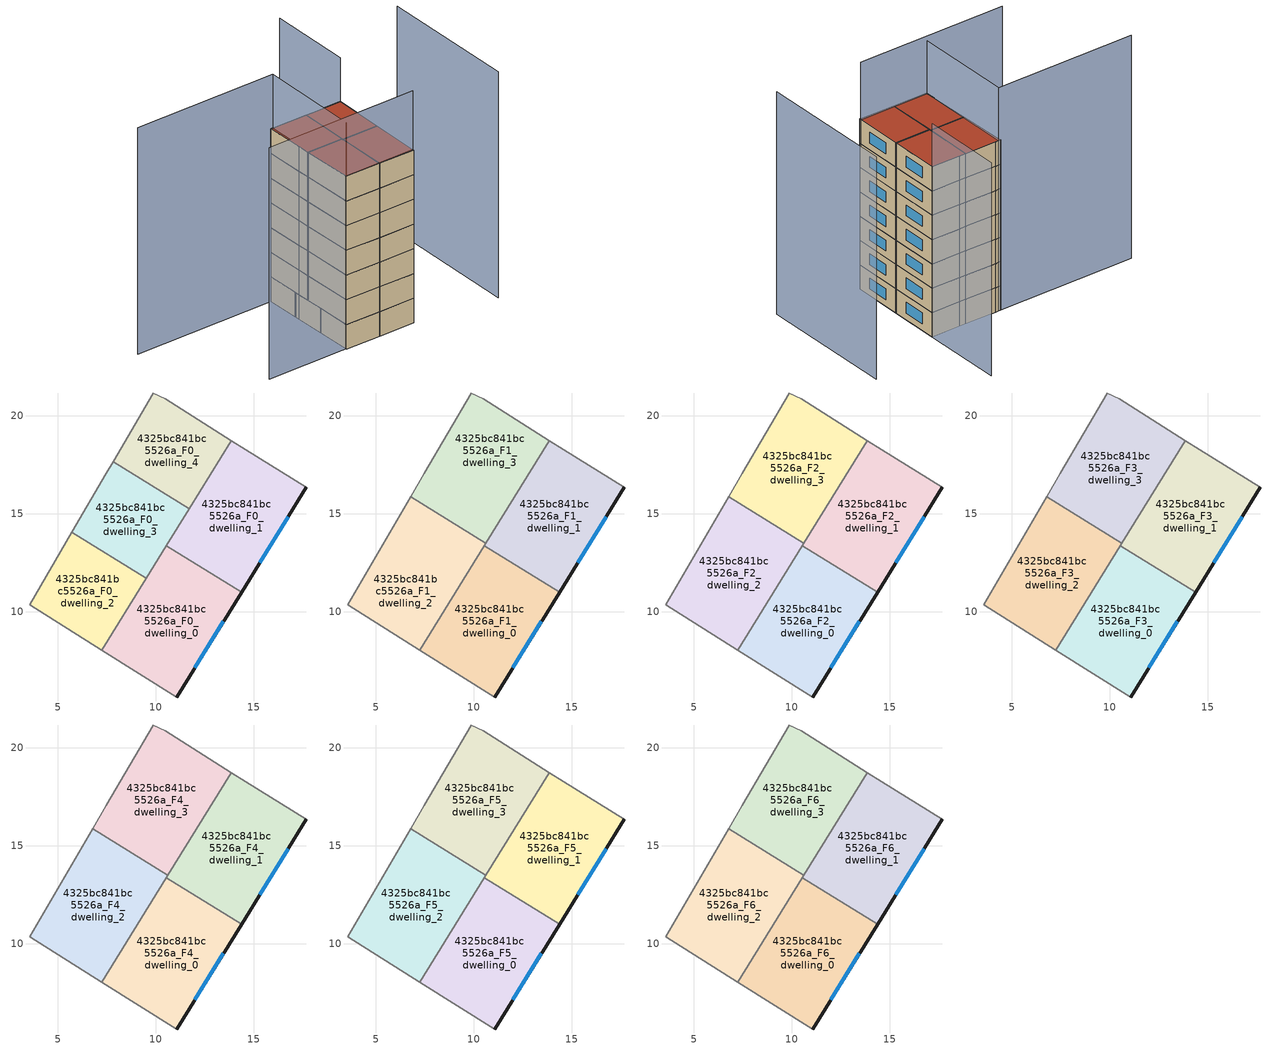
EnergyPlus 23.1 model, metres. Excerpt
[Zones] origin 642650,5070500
4325bc841bc5526a_F0_dwelling_0
 floor ground (EU_floor_Construction): 11.06,5.66 14.37,11.01 10.54,13.38 7.24,8.05 z0
 wall outside (EU_wall_Construction): 14.37,11.01 11.06,5.66 z0:3
 wall adiabatic (EU_wall_Construction): 11.06,5.66 7.24,8.05 z0:3
 wall to 4325bc841bc5526a_F0_dwelling_1 (EU_wall_Construction): 10.54,13.38 14.37,11.01 z0:3
 wall to 4325bc841bc5526a_F0_dwelling_2 (EU_wall_Construction): 7.24,8.05 9.5,11.71 z0:3
 wall to 4325bc841bc5526a_F0_dwelling_3 (EU_wall_Construction): 9.5,11.71 10.54,13.38 z0:3
 window (EU_Window_Construction): 13.44,9.51 11.99,7.16 z0.84:2.16
4325bc841bc5526a_F0_dwelling_1
 floor ground (EU_floor_Construction): 14.37,11.01 17.67,16.36 14.57,18.26 13.84,18.73 10.54,13.38 z0
 wall outside (EU_wall_Construction): 17.67,16.36 14.37,11.01 z0:3
 wall adiabatic (EU_wall_Construction): 13.84,18.73 14.57,18.26 17.67,16.36 z0:3
 wall to 4325bc841bc5526a_F0_dwelling_4 (EU_wall_Construction): 11.7,15.27 13.84,18.73 z0:3
 wall to 4325bc841bc5526a_F0_dwelling_3 (EU_wall_Construction): 10.54,13.38 11.7,15.27 z0:3
 window (EU_Window_Construction): 16.75,14.86 15.29,12.51 z0.84:2.16
4325bc841bc5526a_F0_dwelling_2
 floor ground (EU_floor_Construction): 7.24,8.05 9.5,11.71 5.71,14.05 3.56,10.36 z0
 wall adiabatic (EU_wall_Construction): 7.24,8.05 3.56,10.36 5.71,14.05 z0:3
 wall to 4325bc841bc5526a_F0_dwelling_3 (EU_wall_Construction): 5.71,14.05 9.5,11.71 z0:3
4325bc841bc5526a_F0_dwelling_3
 floor ground (EU_floor_Construction): 9.5,11.71 11.7,15.27 7.81,17.67 7.46,17.07 5.71,14.05 z0
 wall adiabatic (EU_wall_Construction): 5.71,14.05 7.46,17.07 7.81,17.67 z0:3
 wall to 4325bc841bc5526a_F0_dwelling_4 (EU_wall_Construction): 7.81,17.67 11.7,15.27 z0:3
4325bc841bc5526a_F0_dwelling_4
 floor ground (EU_floor_Construction): 11.7,15.27 13.84,18.73 10.47,20.87 9.87,21.17 7.81,17.67 z0
 wall adiabatic (EU_wall_Construction): 7.81,17.67 9.87,21.17 10.47,20.87 13.84,18.73 z0:3
4325bc841bc5526a_F1_dwelling_0
 floor to 4325bc841bc5526a_F0_dwelling_0 (EU_floor_Construction): 11.06,5.66 14.37,11.01 10.54,13.38 7.24,8.05 z3
 wall outside (EU_wall_Construction): 14.37,11.01 11.06,5.66 z3:6
 wall adiabatic (EU_wall_Construction): 11.06,5.66 7.24,8.05 z3:6
 wall to 4325bc841bc5526a_F1_dwelling_1 (EU_wall_Construction): 10.54,13.38 14.37,11.01 z3:6
 wall to 4325bc841bc5526a_F1_dwelling_2 (EU_wall_Construction): 7.24,8.05 10.54,13.38 z3:6
 window (EU_Window_Construction): 13.44,9.51 11.99,7.16 z3.84:5.16
4325bc841bc5526a_F1_dwelling_1
 floor to 4325bc841bc5526a_F0_dwelling_1 (EU_floor_Construction): 14.37,11.01 17.67,16.36 14.57,18.26 13.84,18.73 10.54,13.38 z3
 wall outside (EU_wall_Construction): 17.67,16.36 14.37,11.01 z3:6
 wall adiabatic (EU_wall_Construction): 13.84,18.73 14.57,18.26 17.67,16.36 z3:6
 wall to 4325bc841bc5526a_F1_dwelling_3 (EU_wall_Construction): 10.61,13.5 13.84,18.73 z3:6
 wall to 4325bc841bc5526a_F1_dwelling_2 (EU_wall_Construction): 10.53,13.38 10.61,13.5 z3:6
 window (EU_Window_Construction): 16.75,14.86 15.29,12.51 z3.84:5.16
4325bc841bc5526a_F1_dwelling_2
 floor to 4325bc841bc5526a_F0_dwelling_2 (EU_floor_Construction): 7.24,8.05 9.5,11.71 5.71,14.05 3.56,10.36 z3
 floor to 4325bc841bc5526a_F0_dwelling_3 (EU_floor_Construction): 9.5,11.71 10.61,13.5 6.77,15.87 5.71,14.05 z3
 wall adiabatic (EU_wall_Construction): 7.24,8.05 3.56,10.36 6.77,15.87 z3:6
 wall to 4325bc841bc5526a_F1_dwelling_3 (EU_wall_Construction): 6.77,15.87 10.61,13.5 z3:6
4325bc841bc5526a_F1_dwelling_3
 floor to 4325bc841bc5526a_F0_dwelling_3 (EU_floor_Construction): 10.61,13.5 11.7,15.27 7.82,17.67 7.46,17.07 6.77,15.87 z3
 floor to 4325bc841bc5526a_F0_dwelling_4 (EU_floor_Construction): 11.7,15.27 13.84,18.73 10.47,20.87 9.87,21.17 7.82,17.67 z3
 wall adiabatic (EU_wall_Construction): 6.77,15.87 7.46,17.07 9.87,21.17 10.47,20.87 13.84,18.73 z3:6
4325bc841bc5526a_F2_dwelling_0
 floor to 4325bc841bc5526a_F1_dwelling_0 (EU_floor_Construction): 11.06,5.66 14.37,11.01 10.54,13.38 7.24,8.05 z6
 wall outside (EU_wall_Construction): 14.37,11.01 11.06,5.66 z6:9
 wall adiabatic (EU_wall_Construction): 11.06,5.66 7.24,8.05 z6:9
 wall to 4325bc841bc5526a_F2_dwelling_1 (EU_wall_Construction): 10.54,13.38 14.37,11.01 z6:9
 wall to 4325bc841bc5526a_F2_dwelling_2 (EU_wall_Construction): 7.24,8.05 10.54,13.38 z6:9
 window (EU_Window_Construction): 13.44,9.51 11.99,7.16 z6.84:8.16
4325bc841bc5526a_F2_dwelling_1
 floor to 4325bc841bc5526a_F1_dwelling_1 (EU_floor_Construction): 14.37,11.01 17.67,16.36 14.57,18.26 13.84,18.73 10.54,13.38 z6
 wall outside (EU_wall_Construction): 17.67,16.36 14.37,11.01 z6:9
 wall adiabatic (EU_wall_Construction): 13.84,18.73 14.57,18.26 17.67,16.36 z6:9
 wall to 4325bc841bc5526a_F2_dwelling_3 (EU_wall_Construction): 10.61,13.5 13.84,18.73 z6:9
 wall to 4325bc841bc5526a_F2_dwelling_2 (EU_wall_Construction): 10.53,13.38 10.61,13.5 z6:9
 window (EU_Window_Construction): 16.75,14.86 15.29,12.51 z6.84:8.16
4325bc841bc5526a_F2_dwelling_2
 floor to 4325bc841bc5526a_F1_dwelling_2 (EU_floor_Construction): 7.24,8.05 10.61,13.5 6.77,15.87 3.56,10.36 z6
 wall adiabatic (EU_wall_Construction): 7.24,8.05 3.56,10.36 6.77,15.87 z6:9
 wall to 4325bc841bc5526a_F2_dwelling_3 (EU_wall_Construction): 6.77,15.87 10.61,13.5 z6:9
4325bc841bc5526a_F2_dwelling_3
 floor to 4325bc841bc5526a_F1_dwelling_3 (EU_floor_Construction): 10.61,13.5 13.84,18.73 10.47,20.87 9.87,21.17 7.46,17.07 6.77,15.87 z6
 wall adiabatic (EU_wall_Construction): 6.77,15.87 7.46,17.07 9.87,21.17 10.47,20.87 13.84,18.73 z6:9
4325bc841bc5526a_F3_dwelling_0
 floor to 4325bc841bc5526a_F2_dwelling_0 (EU_floor_Construction): 11.06,5.66 14.37,11.01 10.54,13.38 7.24,8.05 z9
 wall outside (EU_wall_Construction): 14.37,11.01 11.06,5.66 z9:12
 wall adiabatic (EU_wall_Construction): 11.06,5.66 7.24,8.05 z9:12
 wall to 4325bc841bc5526a_F3_dwelling_1 (EU_wall_Construction): 10.54,13.38 14.37,11.01 z9:12
 wall to 4325bc841bc5526a_F3_dwelling_2 (EU_wall_Construction): 7.24,8.05 10.54,13.38 z9:12
 window (EU_Window_Construction): 13.44,9.51 11.99,7.16 z9.84:11.16
4325bc841bc5526a_F3_dwelling_1
 floor to 4325bc841bc5526a_F2_dwelling_1 (EU_floor_Construction): 14.37,11.01 17.67,16.36 14.57,18.26 13.84,18.73 10.54,13.38 z9
 wall outside (EU_wall_Construction): 17.67,16.36 14.37,11.01 z9:12
 wall adiabatic (EU_wall_Construction): 13.84,18.73 14.57,18.26 17.67,16.36 z9:12
 wall to 4325bc841bc5526a_F3_dwelling_3 (EU_wall_Construction): 10.61,13.5 13.84,18.73 z9:12
 wall to 4325bc841bc5526a_F3_dwelling_2 (EU_wall_Construction): 10.53,13.38 10.61,13.5 z9:12
 window (EU_Window_Construction): 16.75,14.86 15.29,12.51 z9.84:11.16
4325bc841bc5526a_F3_dwelling_2
 floor to 4325bc841bc5526a_F2_dwelling_2 (EU_floor_Construction): 7.24,8.05 10.61,13.5 6.77,15.87 3.56,10.36 z9
 wall adiabatic (EU_wall_Construction): 7.24,8.05 3.56,10.36 6.77,15.87 z9:12
 wall to 4325bc841bc5526a_F3_dwelling_3 (EU_wall_Construction): 6.77,15.87 10.61,13.5 z9:12
4325bc841bc5526a_F3_dwelling_3
 floor to 4325bc841bc5526a_F2_dwelling_3 (EU_floor_Construction): 10.61,13.5 13.84,18.73 10.47,20.87 9.87,21.17 7.46,17.07 6.77,15.87 z9
 wall adiabatic (EU_wall_Construction): 6.77,15.87 7.46,17.07 9.87,21.17 10.47,20.87 13.84,18.73 z9:12
4325bc841bc5526a_F4_dwelling_0
 floor to 4325bc841bc5526a_F3_dwelling_0 (EU_floor_Construction): 11.06,5.66 14.37,11.01 10.54,13.38 7.24,8.05 z12
 wall outside (EU_wall_Construction): 14.37,11.01 11.06,5.66 z12:15
 wall adiabatic (EU_wall_Construction): 11.06,5.66 7.24,8.05 z12:15
 wall to 4325bc841bc5526a_F4_dwelling_1 (EU_wall_Construction): 10.54,13.38 14.37,11.01 z12:15
 wall to 4325bc841bc5526a_F4_dwelling_2 (EU_wall_Construction): 7.24,8.05 10.54,13.38 z12:15
 window (EU_Window_Construction): 13.44,9.51 11.99,7.16 z12.84:14.16
4325bc841bc5526a_F4_dwelling_1
 floor to 4325bc841bc5526a_F3_dwelling_1 (EU_floor_Construction): 14.37,11.01 17.67,16.36 14.57,18.26 13.84,18.73 10.54,13.38 z12
 wall outside (EU_wall_Construction): 17.67,16.36 14.37,11.01 z12:15
 wall adiabatic (EU_wall_Construction): 13.84,18.73 14.57,18.26 17.67,16.36 z12:15
 wall to 4325bc841bc5526a_F4_dwelling_3 (EU_wall_Construction): 10.61,13.5 13.84,18.73 z12:15
 wall to 4325bc841bc5526a_F4_dwelling_2 (EU_wall_Construction): 10.53,13.38 10.61,13.5 z12:15
 window (EU_Window_Construction): 16.75,14.86 15.29,12.51 z12.84:14.16
4325bc841bc5526a_F4_dwelling_2
 floor to 4325bc841bc5526a_F3_dwelling_2 (EU_floor_Construction): 7.24,8.05 10.61,13.5 6.77,15.87 3.56,10.36 z12
 wall adiabatic (EU_wall_Construction): 7.24,8.05 3.56,10.36 6.77,15.87 z12:15
 wall to 4325bc841bc5526a_F4_dwelling_3 (EU_wall_Construction): 6.77,15.87 10.61,13.5 z12:15
4325bc841bc5526a_F4_dwelling_3
 floor to 4325bc841bc5526a_F3_dwelling_3 (EU_floor_Construction): 10.61,13.5 13.84,18.73 10.47,20.87 9.87,21.17 7.46,17.07 6.77,15.87 z12
 wall adiabatic (EU_wall_Construction): 6.77,15.87 7.46,17.07 9.87,21.17 10.47,20.87 13.84,18.73 z12:15
4325bc841bc5526a_F5_dwelling_0
 floor to 4325bc841bc5526a_F4_dwelling_0 (EU_floor_Construction): 11.06,5.66 14.37,11.01 10.54,13.38 7.24,8.05 z15
 wall outside (EU_wall_Construction): 14.37,11.01 11.06,5.66 z15:18
 wall adiabatic (EU_wall_Construction): 11.06,5.66 7.24,8.05 z15:18
 wall to 4325bc841bc5526a_F5_dwelling_1 (EU_wall_Construction): 10.54,13.38 14.37,11.01 z15:18
 wall to 4325bc841bc5526a_F5_dwelling_2 (EU_wall_Construction): 7.24,8.05 10.54,13.38 z15:18
 window (EU_Window_Construction): 13.44,9.51 11.99,7.16 z15.84:17.16
4325bc841bc5526a_F5_dwelling_1
 floor to 4325bc841bc5526a_F4_dwelling_1 (EU_floor_Construction): 14.37,11.01 17.67,16.36 14.57,18.26 13.84,18.73 10.54,13.38 z15
 wall outside (EU_wall_Construction): 17.67,16.36 14.37,11.01 z15:18
 wall adiabatic (EU_wall_Construction): 13.84,18.73 14.57,18.26 17.67,16.36 z15:18
 wall to 4325bc841bc5526a_F5_dwelling_3 (EU_wall_Construction): 10.61,13.5 13.84,18.73 z15:18
 wall to 4325bc841bc5526a_F5_dwelling_2 (EU_wall_Construction): 10.53,13.38 10.61,13.5 z15:18
 window (EU_Window_Construction): 16.75,14.86 15.29,12.51 z15.84:17.16
4325bc841bc5526a_F5_dwelling_2
 floor to 4325bc841bc5526a_F4_dwelling_2 (EU_floor_Construction): 7.24,8.05 10.61,13.5 6.77,15.87 3.56,10.36 z15
 wall adiabatic (EU_wall_Construction): 7.24,8.05 3.56,10.36 6.77,15.87 z15:18
 wall to 4325bc841bc5526a_F5_dwelling_3 (EU_wall_Construction): 6.77,15.87 10.61,13.5 z15:18
4325bc841bc5526a_F5_dwelling_3
 floor to 4325bc841bc5526a_F4_dwelling_3 (EU_floor_Construction): 10.61,13.5 13.84,18.73 10.47,20.87 9.87,21.17 7.46,17.07 6.77,15.87 z15
 wall adiabatic (EU_wall_Construction): 6.77,15.87 7.46,17.07 9.87,21.17 10.47,20.87 13.84,18.73 z15:18
4325bc841bc5526a_F6_dwelling_0
 floor to 4325bc841bc5526a_F5_dwelling_0 (EU_floor_Construction): 11.06,5.66 14.37,11.01 10.54,13.38 7.24,8.05 z18
 wall outside (EU_wall_Construction): 14.37,11.01 11.06,5.66 z18:21
 wall adiabatic (EU_wall_Construction): 11.06,5.66 7.24,8.05 z18:21
 wall to 4325bc841bc5526a_F6_dwelling_1 (EU_wall_Construction): 10.54,13.38 14.37,11.01 z18:21
 wall to 4325bc841bc5526a_F6_dwelling_2 (EU_wall_Construction): 7.24,8.05 10.54,13.38 z18:21
 window (EU_Window_Construction): 13.44,9.51 11.99,7.16 z18.84:20.16
 roof outside (EU_roof_Construction): 14.37,11.01 11.06,5.66 7.24,8.05 10.54,13.38 z21
4325bc841bc5526a_F6_dwelling_1
 floor to 4325bc841bc5526a_F5_dwelling_1 (EU_floor_Construction): 14.37,11.01 17.67,16.36 14.57,18.26 13.84,18.73 10.54,13.38 z18
 wall outside (EU_wall_Construction): 17.67,16.36 14.37,11.01 z18:21
 wall adiabatic (EU_wall_Construction): 13.84,18.73 14.57,18.26 17.67,16.36 z18:21
 wall to 4325bc841bc5526a_F6_dwelling_3 (EU_wall_Construction): 10.61,13.5 13.84,18.73 z18:21
 wall to 4325bc841bc5526a_F6_dwelling_2 (EU_wall_Construction): 10.53,13.38 10.61,13.5 z18:21
 window (EU_Window_Construction): 16.75,14.86 15.29,12.51 z18.84:20.16
 roof outside (EU_roof_Construction): 17.67,16.36 14.37,11.01 10.54,13.38 13.84,18.73 14.57,18.26 z21
4325bc841bc5526a_F6_dwelling_2
 floor to 4325bc841bc5526a_F5_dwelling_2 (EU_floor_Construction): 7.24,8.05 10.61,13.5 6.77,15.87 3.56,10.36 z18
 wall adiabatic (EU_wall_Construction): 7.24,8.05 3.56,10.36 6.77,15.87 z18:21
 wall to 4325bc841bc5526a_F6_dwelling_3 (EU_wall_Construction): 6.77,15.87 10.61,13.5 z18:21
 roof outside (EU_roof_Construction): 10.61,13.5 7.24,8.05 3.56,10.36 6.77,15.87 z21
4325bc841bc5526a_F6_dwelling_3
 floor to 4325bc841bc5526a_F5_dwelling_3 (EU_floor_Construction): 10.61,13.5 13.84,18.73 10.47,20.87 9.87,21.17 7.46,17.07 6.77,15.87 z18
 wall adiabatic (EU_wall_Construction): 6.77,15.87 7.46,17.07 9.87,21.17 10.47,20.87 13.84,18.73 z18:21
 roof outside (EU_roof_Construction): 13.84,18.73 10.61,13.5 6.77,15.87 7.46,17.07 9.87,21.17 10.47,20.87 z21
shading: -4.94,15.77 11.19,5.85 z0:28.1; 19.01,-0.74 27.88,13.86 z0:27.4; -5.04,30.38 10.13,21.04 / 10.13,21.04 3.56,10.36 z0:27.5; 23,25.07 17.67,16.36 z0:26.3
[Building]
EU S2 Campaign: North Axis=0; Terrain=City; Solar Distribution=FullExterior
[Site:Location]
Lyon-Bron: Latitude=45.75; Longitude=5; Time Zone=1; Elevation=198
[SizingPeriod:WeatherFileDays]
AnnualSizingPeriod: Begin Month=1; Begin Day of Month=1; End Month=12; End Day of Month=31; Day of Week for Start Day=Monday; Use Weather File Daylight Saving Period=No; Use Weather File Rain and Snow Indicators=No
[MATERIAL]
EU_InternalMass_Material: Roughness=MediumRough; Thickness=0.1; Conductivity=1; Density=1800; Specific Heat=900; Thermal Absorptance=0.9; Solar Absorptance=0.7; Visible Absorptance=0.7
[MATERIAL:NOMASS] Roughness=MediumRough; Thermal Absorptance=0.9; Solar Absorptance=0.7; Visible Absorptance=0.7
Name | Thermal Resistance
EU_wall_NoMass | 0.776494
EU_roof_NoMass | 0.486893
EU_floor_NoMass | 0.421597
[WINDOWMATERIAL:SIMPLEGLAZINGSYSTEM]
EU_Window_SimpleGlazing: UFactor=4.24961; Solar Heat Gain Coefficient=0.83; Visible Transmittance=0.83
[CONSTRUCTION]
EU_wall_Construction: EU_wall_NoMass
EU_roof_Construction: EU_roof_NoMass
EU_floor_Construction: EU_floor_NoMass
EU_InternalMass_Construction: EU_InternalMass_Material
EU_Window_Construction: EU_Window_SimpleGlazing
[ZONE] Type=1; Multiplier=1; Ceiling Height=autocalculate; Floor Area=autocalculate; Part of Total Floor Area=Yes
Name | Volume
4325bc841bc5526a_F0_dwelling_0; 4325bc841bc5526a_F1_dwelling_0; 4325bc841bc5526a_F2_dwelling_0; 4325bc841bc5526a_F3_dwelling_0; 4325bc841bc5526a_F4_dwelling_0; 4325bc841bc5526a_F5_dwelling_0; 4325bc841bc5526a_F6_dwelling_0 | 84.9023
4325bc841bc5526a_F0_dwelling_1; 4325bc841bc5526a_F1_dwelling_1; 4325bc841bc5526a_F2_dwelling_1; 4325bc841bc5526a_F3_dwelling_1; 4325bc841bc5526a_F4_dwelling_1; 4325bc841bc5526a_F5_dwelling_1; 4325bc841bc5526a_F6_dwelling_1 | 84.906
4325bc841bc5526a_F0_dwelling_2 | 56.6104
4325bc841bc5526a_F1_dwelling_2; 4325bc841bc5526a_F2_dwelling_2; 4325bc841bc5526a_F3_dwelling_2; 4325bc841bc5526a_F4_dwelling_2; 4325bc841bc5526a_F5_dwelling_2; 4325bc841bc5526a_F6_dwelling_2 | 84.9082
4325bc841bc5526a_F0_dwelling_3 | 56.6133
4325bc841bc5526a_F1_dwelling_3; 4325bc841bc5526a_F2_dwelling_3; 4325bc841bc5526a_F3_dwelling_3; 4325bc841bc5526a_F4_dwelling_3; 4325bc841bc5526a_F5_dwelling_3; 4325bc841bc5526a_F6_dwelling_3 | 84.9045
4325bc841bc5526a_F0_dwelling_4 | 56.6125
[INTERNALMASS] Construction=EU_InternalMass_Construction
Name | Zone or ZoneList | Surface Area
4325bc841bc5526a_F0_dwelling_0_EU_InternalMass | 4325bc841bc5526a_F0_dwelling_0 | 28.3005
4325bc841bc5526a_F0_dwelling_1_EU_InternalMass | 4325bc841bc5526a_F0_dwelling_1 | 28.3021
4325bc841bc5526a_F0_dwelling_2_EU_InternalMass | 4325bc841bc5526a_F0_dwelling_2 | 18.8702
4325bc841bc5526a_F0_dwelling_3_EU_InternalMass | 4325bc841bc5526a_F0_dwelling_3 | 18.8706
4325bc841bc5526a_F0_dwelling_4_EU_InternalMass | 4325bc841bc5526a_F0_dwelling_4 | 18.8711
4325bc841bc5526a_F1_dwelling_0_EU_InternalMass | 4325bc841bc5526a_F1_dwelling_0 | 28.3006
4325bc841bc5526a_F1_dwelling_1_EU_InternalMass | 4325bc841bc5526a_F1_dwelling_1 | 28.3021
4325bc841bc5526a_F1_dwelling_2_EU_InternalMass | 4325bc841bc5526a_F1_dwelling_2 | 28.3023
4325bc841bc5526a_F1_dwelling_3_EU_InternalMass | 4325bc841bc5526a_F1_dwelling_3 | 28.3015
4325bc841bc5526a_F2_dwelling_0_EU_InternalMass | 4325bc841bc5526a_F2_dwelling_0 | 28.3006
4325bc841bc5526a_F2_dwelling_1_EU_InternalMass | 4325bc841bc5526a_F2_dwelling_1 | 28.3021
4325bc841bc5526a_F2_dwelling_2_EU_InternalMass | 4325bc841bc5526a_F2_dwelling_2 | 28.3023
4325bc841bc5526a_F2_dwelling_3_EU_InternalMass | 4325bc841bc5526a_F2_dwelling_3 | 28.3015
4325bc841bc5526a_F3_dwelling_0_EU_InternalMass | 4325bc841bc5526a_F3_dwelling_0 | 28.3006
4325bc841bc5526a_F3_dwelling_1_EU_InternalMass | 4325bc841bc5526a_F3_dwelling_1 | 28.3021
4325bc841bc5526a_F3_dwelling_2_EU_InternalMass | 4325bc841bc5526a_F3_dwelling_2 | 28.3023
4325bc841bc5526a_F3_dwelling_3_EU_InternalMass | 4325bc841bc5526a_F3_dwelling_3 | 28.3015
4325bc841bc5526a_F4_dwelling_0_EU_InternalMass | 4325bc841bc5526a_F4_dwelling_0 | 28.3006
4325bc841bc5526a_F4_dwelling_1_EU_InternalMass | 4325bc841bc5526a_F4_dwelling_1 | 28.3021
4325bc841bc5526a_F4_dwelling_2_EU_InternalMass | 4325bc841bc5526a_F4_dwelling_2 | 28.3023
4325bc841bc5526a_F4_dwelling_3_EU_InternalMass | 4325bc841bc5526a_F4_dwelling_3 | 28.3015
4325bc841bc5526a_F5_dwelling_0_EU_InternalMass | 4325bc841bc5526a_F5_dwelling_0 | 28.3006
4325bc841bc5526a_F5_dwelling_1_EU_InternalMass | 4325bc841bc5526a_F5_dwelling_1 | 28.3021
4325bc841bc5526a_F5_dwelling_2_EU_InternalMass | 4325bc841bc5526a_F5_dwelling_2 | 28.3023
4325bc841bc5526a_F5_dwelling_3_EU_InternalMass | 4325bc841bc5526a_F5_dwelling_3 | 28.3015
4325bc841bc5526a_F6_dwelling_0_EU_InternalMass | 4325bc841bc5526a_F6_dwelling_0 | 28.3006
4325bc841bc5526a_F6_dwelling_1_EU_InternalMass | 4325bc841bc5526a_F6_dwelling_1 | 28.3021
4325bc841bc5526a_F6_dwelling_2_EU_InternalMass | 4325bc841bc5526a_F6_dwelling_2 | 28.3023
4325bc841bc5526a_F6_dwelling_3_EU_InternalMass | 4325bc841bc5526a_F6_dwelling_3 | 28.3015
[OTHEREQUIPMENT] Fuel Type=Electricity; Design Level Calculation Method=Watts/Area; Power per Zone Floor Area=1; Fraction Latent=0; Fraction Radiant=0; Fraction Lost=0; Carbon Dioxide Generation Rate=0; EndUse Subcategory=EU_Step8_InternalGains
Name | Zone or ZoneList or Space or SpaceList | Schedule
EU_Step8_InternalGain_4325bc841bc5526a_F0_dwelling_0_f000 | 4325bc841bc5526a_F0_dwelling_0 | EU_Step8_GainSchedule_4325bc841bc5526a_F0_dwelling_0_f000
EU_Step8_InternalGain_4325bc841bc5526a_F0_dwelling_1_f000 | 4325bc841bc5526a_F0_dwelling_1 | EU_Step8_GainSchedule_4325bc841bc5526a_F0_dwelling_1_f000
EU_Step8_InternalGain_4325bc841bc5526a_F0_dwelling_2_f000 | 4325bc841bc5526a_F0_dwelling_2 | EU_Step8_GainSchedule_4325bc841bc5526a_F0_dwelling_2_f000
EU_Step8_InternalGain_4325bc841bc5526a_F0_dwelling_3_f000 | 4325bc841bc5526a_F0_dwelling_3 | EU_Step8_GainSchedule_4325bc841bc5526a_F0_dwelling_3_f000
EU_Step8_InternalGain_4325bc841bc5526a_F0_dwelling_4_f000 | 4325bc841bc5526a_F0_dwelling_4 | EU_Step8_GainSchedule_4325bc841bc5526a_F0_dwelling_4_f000
EU_Step8_InternalGain_4325bc841bc5526a_F1_dwelling_0_f000 | 4325bc841bc5526a_F1_dwelling_0 | EU_Step8_GainSchedule_4325bc841bc5526a_F1_dwelling_0_f000
EU_Step8_InternalGain_4325bc841bc5526a_F1_dwelling_1_f000 | 4325bc841bc5526a_F1_dwelling_1 | EU_Step8_GainSchedule_4325bc841bc5526a_F1_dwelling_1_f000
EU_Step8_InternalGain_4325bc841bc5526a_F1_dwelling_2_f000 | 4325bc841bc5526a_F1_dwelling_2 | EU_Step8_GainSchedule_4325bc841bc5526a_F1_dwelling_2_f000
EU_Step8_InternalGain_4325bc841bc5526a_F1_dwelling_3_f000 | 4325bc841bc5526a_F1_dwelling_3 | EU_Step8_GainSchedule_4325bc841bc5526a_F1_dwelling_3_f000
EU_Step8_InternalGain_4325bc841bc5526a_F2_dwelling_0_f000 | 4325bc841bc5526a_F2_dwelling_0 | EU_Step8_GainSchedule_4325bc841bc5526a_F2_dwelling_0_f000
EU_Step8_InternalGain_4325bc841bc5526a_F2_dwelling_1_f000 | 4325bc841bc5526a_F2_dwelling_1 | EU_Step8_GainSchedule_4325bc841bc5526a_F2_dwelling_1_f000
EU_Step8_InternalGain_4325bc841bc5526a_F2_dwelling_2_f000 | 4325bc841bc5526a_F2_dwelling_2 | EU_Step8_GainSchedule_4325bc841bc5526a_F2_dwelling_2_f000
EU_Step8_InternalGain_4325bc841bc5526a_F2_dwelling_3_f000 | 4325bc841bc5526a_F2_dwelling_3 | EU_Step8_GainSchedule_4325bc841bc5526a_F2_dwelling_3_f000
EU_Step8_InternalGain_4325bc841bc5526a_F3_dwelling_0_f000 | 4325bc841bc5526a_F3_dwelling_0 | EU_Step8_GainSchedule_4325bc841bc5526a_F3_dwelling_0_f000
EU_Step8_InternalGain_4325bc841bc5526a_F3_dwelling_1_f000 | 4325bc841bc5526a_F3_dwelling_1 | EU_Step8_GainSchedule_4325bc841bc5526a_F3_dwelling_1_f000
EU_Step8_InternalGain_4325bc841bc5526a_F3_dwelling_2_f000 | 4325bc841bc5526a_F3_dwelling_2 | EU_Step8_GainSchedule_4325bc841bc5526a_F3_dwelling_2_f000
EU_Step8_InternalGain_4325bc841bc5526a_F3_dwelling_3_f000 | 4325bc841bc5526a_F3_dwelling_3 | EU_Step8_GainSchedule_4325bc841bc5526a_F3_dwelling_3_f000
EU_Step8_InternalGain_4325bc841bc5526a_F4_dwelling_0_f000 | 4325bc841bc5526a_F4_dwelling_0 | EU_Step8_GainSchedule_4325bc841bc5526a_F4_dwelling_0_f000
EU_Step8_InternalGain_4325bc841bc5526a_F4_dwelling_1_f000 | 4325bc841bc5526a_F4_dwelling_1 | EU_Step8_GainSchedule_4325bc841bc5526a_F4_dwelling_1_f000
EU_Step8_InternalGain_4325bc841bc5526a_F4_dwelling_2_f000 | 4325bc841bc5526a_F4_dwelling_2 | EU_Step8_GainSchedule_4325bc841bc5526a_F4_dwelling_2_f000
EU_Step8_InternalGain_4325bc841bc5526a_F4_dwelling_3_f000 | 4325bc841bc5526a_F4_dwelling_3 | EU_Step8_GainSchedule_4325bc841bc5526a_F4_dwelling_3_f000
EU_Step8_InternalGain_4325bc841bc5526a_F5_dwelling_0_f000 | 4325bc841bc5526a_F5_dwelling_0 | EU_Step8_GainSchedule_4325bc841bc5526a_F5_dwelling_0_f000
EU_Step8_InternalGain_4325bc841bc5526a_F5_dwelling_1_f000 | 4325bc841bc5526a_F5_dwelling_1 | EU_Step8_GainSchedule_4325bc841bc5526a_F5_dwelling_1_f000
EU_Step8_InternalGain_4325bc841bc5526a_F5_dwelling_2_f000 | 4325bc841bc5526a_F5_dwelling_2 | EU_Step8_GainSchedule_4325bc841bc5526a_F5_dwelling_2_f000
EU_Step8_InternalGain_4325bc841bc5526a_F5_dwelling_3_f000 | 4325bc841bc5526a_F5_dwelling_3 | EU_Step8_GainSchedule_4325bc841bc5526a_F5_dwelling_3_f000
EU_Step8_InternalGain_4325bc841bc5526a_F6_dwelling_0_f000 | 4325bc841bc5526a_F6_dwelling_0 | EU_Step8_GainSchedule_4325bc841bc5526a_F6_dwelling_0_f000
EU_Step8_InternalGain_4325bc841bc5526a_F6_dwelling_1_f000 | 4325bc841bc5526a_F6_dwelling_1 | EU_Step8_GainSchedule_4325bc841bc5526a_F6_dwelling_1_f000
EU_Step8_InternalGain_4325bc841bc5526a_F6_dwelling_2_f000 | 4325bc841bc5526a_F6_dwelling_2 | EU_Step8_GainSchedule_4325bc841bc5526a_F6_dwelling_2_f000
EU_Step8_InternalGain_4325bc841bc5526a_F6_dwelling_3_f000 | 4325bc841bc5526a_F6_dwelling_3 | EU_Step8_GainSchedule_4325bc841bc5526a_F6_dwelling_3_f000
[ZONEVENTILATION:DESIGNFLOWRATE] Schedule=EU_AlwaysOn; Design Flow Rate Calculation Method=AirChanges/Hour; Air Changes per Hour=0.693814; Ventilation Type=Natural; Fan Pressure Rise=0; Fan Total Efficiency=1; Constant Term Coefficient=1; Temperature Term Coefficient=0; Velocity Term Coefficient=0; Velocity Squared Term Coefficient=0; Minimum Indoor Temperature=-100; Maximum Indoor Temperature=100; Delta Temperature=-100; Minimum Outdoor Temperature=-100; Maximum Outdoor Temperature=100; Maximum Wind Speed=40
Name | Zone or ZoneList or Space or SpaceList
EU_ConstantAir_4325bc841bc5526a_F0_dwelling_0 | 4325bc841bc5526a_F0_dwelling_0
EU_ConstantAir_4325bc841bc5526a_F0_dwelling_1 | 4325bc841bc5526a_F0_dwelling_1
EU_ConstantAir_4325bc841bc5526a_F0_dwelling_2 | 4325bc841bc5526a_F0_dwelling_2
EU_ConstantAir_4325bc841bc5526a_F0_dwelling_3 | 4325bc841bc5526a_F0_dwelling_3
EU_ConstantAir_4325bc841bc5526a_F0_dwelling_4 | 4325bc841bc5526a_F0_dwelling_4
EU_ConstantAir_4325bc841bc5526a_F1_dwelling_0 | 4325bc841bc5526a_F1_dwelling_0
EU_ConstantAir_4325bc841bc5526a_F1_dwelling_1 | 4325bc841bc5526a_F1_dwelling_1
EU_ConstantAir_4325bc841bc5526a_F1_dwelling_2 | 4325bc841bc5526a_F1_dwelling_2
EU_ConstantAir_4325bc841bc5526a_F1_dwelling_3 | 4325bc841bc5526a_F1_dwelling_3
EU_ConstantAir_4325bc841bc5526a_F2_dwelling_0 | 4325bc841bc5526a_F2_dwelling_0
EU_ConstantAir_4325bc841bc5526a_F2_dwelling_1 | 4325bc841bc5526a_F2_dwelling_1
EU_ConstantAir_4325bc841bc5526a_F2_dwelling_2 | 4325bc841bc5526a_F2_dwelling_2
EU_ConstantAir_4325bc841bc5526a_F2_dwelling_3 | 4325bc841bc5526a_F2_dwelling_3
EU_ConstantAir_4325bc841bc5526a_F3_dwelling_0 | 4325bc841bc5526a_F3_dwelling_0
EU_ConstantAir_4325bc841bc5526a_F3_dwelling_1 | 4325bc841bc5526a_F3_dwelling_1
EU_ConstantAir_4325bc841bc5526a_F3_dwelling_2 | 4325bc841bc5526a_F3_dwelling_2
EU_ConstantAir_4325bc841bc5526a_F3_dwelling_3 | 4325bc841bc5526a_F3_dwelling_3
EU_ConstantAir_4325bc841bc5526a_F4_dwelling_0 | 4325bc841bc5526a_F4_dwelling_0
EU_ConstantAir_4325bc841bc5526a_F4_dwelling_1 | 4325bc841bc5526a_F4_dwelling_1
EU_ConstantAir_4325bc841bc5526a_F4_dwelling_2 | 4325bc841bc5526a_F4_dwelling_2
EU_ConstantAir_4325bc841bc5526a_F4_dwelling_3 | 4325bc841bc5526a_F4_dwelling_3
EU_ConstantAir_4325bc841bc5526a_F5_dwelling_0 | 4325bc841bc5526a_F5_dwelling_0
EU_ConstantAir_4325bc841bc5526a_F5_dwelling_1 | 4325bc841bc5526a_F5_dwelling_1
EU_ConstantAir_4325bc841bc5526a_F5_dwelling_2 | 4325bc841bc5526a_F5_dwelling_2
EU_ConstantAir_4325bc841bc5526a_F5_dwelling_3 | 4325bc841bc5526a_F5_dwelling_3
EU_ConstantAir_4325bc841bc5526a_F6_dwelling_0 | 4325bc841bc5526a_F6_dwelling_0
EU_ConstantAir_4325bc841bc5526a_F6_dwelling_1 | 4325bc841bc5526a_F6_dwelling_1
EU_ConstantAir_4325bc841bc5526a_F6_dwelling_2 | 4325bc841bc5526a_F6_dwelling_2
EU_ConstantAir_4325bc841bc5526a_F6_dwelling_3 | 4325bc841bc5526a_F6_dwelling_3
[HVACTEMPLATE:THERMOSTAT] Constant Heating Setpoint=20; Constant Cooling Setpoint=50
EU_HeatOnly_4325bc841bc5526a_F0_dwelling_0; EU_HeatOnly_4325bc841bc5526a_F0_dwelling_1; EU_HeatOnly_4325bc841bc5526a_F0_dwelling_2; EU_HeatOnly_4325bc841bc5526a_F0_dwelling_3; EU_HeatOnly_4325bc841bc5526a_F0_dwelling_4; EU_HeatOnly_4325bc841bc5526a_F1_dwelling_0; EU_HeatOnly_4325bc841bc5526a_F1_dwelling_1; EU_HeatOnly_4325bc841bc5526a_F1_dwelling_2; EU_HeatOnly_4325bc841bc5526a_F1_dwelling_3; EU_HeatOnly_4325bc841bc5526a_F2_dwelling_0; EU_HeatOnly_4325bc841bc5526a_F2_dwelling_1; EU_HeatOnly_4325bc841bc5526a_F2_dwelling_2; EU_HeatOnly_4325bc841bc5526a_F2_dwelling_3; EU_HeatOnly_4325bc841bc5526a_F3_dwelling_0; EU_HeatOnly_4325bc841bc5526a_F3_dwelling_1; EU_HeatOnly_4325bc841bc5526a_F3_dwelling_2; EU_HeatOnly_4325bc841bc5526a_F3_dwelling_3; EU_HeatOnly_4325bc841bc5526a_F4_dwelling_0; EU_HeatOnly_4325bc841bc5526a_F4_dwelling_1; EU_HeatOnly_4325bc841bc5526a_F4_dwelling_2; EU_HeatOnly_4325bc841bc5526a_F4_dwelling_3; EU_HeatOnly_4325bc841bc5526a_F5_dwelling_0; EU_HeatOnly_4325bc841bc5526a_F5_dwelling_1; EU_HeatOnly_4325bc841bc5526a_F5_dwelling_2; EU_HeatOnly_4325bc841bc5526a_F5_dwelling_3; EU_HeatOnly_4325bc841bc5526a_F6_dwelling_0; EU_HeatOnly_4325bc841bc5526a_F6_dwelling_1; EU_HeatOnly_4325bc841bc5526a_F6_dwelling_2; EU_HeatOnly_4325bc841bc5526a_F6_dwelling_3
[HVACTEMPLATE:ZONE:IDEALLOADSAIRSYSTEM] System Availability Schedule=EU_AlwaysOn; Maximum Heating Supply Air Temperature=50; Minimum Cooling Supply Air Temperature=13; Maximum Heating Supply Air Humidity Ratio=0.0156; Minimum Cooling Supply Air Humidity Ratio=0.0077; Heating Limit=NoLimit; Cooling Limit=NoLimit; Heating Availability Schedule=EU_AlwaysOn; Cooling Availability Schedule=EU_CoolingOff; Dehumidification Control Type=ConstantSensibleHeatRatio; Cooling Sensible Heat Ratio=0.7; Dehumidification Setpoint=60; Humidification Control Type=None; Humidification Setpoint=30; Outdoor Air Method=None; Outdoor Air Flow Rate per Person=0.00944; Outdoor Air Flow Rate per Zone Floor Area=0; Outdoor Air Flow Rate per Zone=0; Demand Controlled Ventilation Type=None; Outdoor Air Economizer Type=NoEconomizer; Heat Recovery Type=None; Sensible Heat Recovery Effectiveness=0.7; Latent Heat Recovery Effectiveness=0.65
Name | Template Thermostat
4325bc841bc5526a_F0_dwelling_0 | EU_HeatOnly_4325bc841bc5526a_F0_dwelling_0
4325bc841bc5526a_F0_dwelling_1 | EU_HeatOnly_4325bc841bc5526a_F0_dwelling_1
4325bc841bc5526a_F0_dwelling_2 | EU_HeatOnly_4325bc841bc5526a_F0_dwelling_2
4325bc841bc5526a_F0_dwelling_3 | EU_HeatOnly_4325bc841bc5526a_F0_dwelling_3
4325bc841bc5526a_F0_dwelling_4 | EU_HeatOnly_4325bc841bc5526a_F0_dwelling_4
4325bc841bc5526a_F1_dwelling_0 | EU_HeatOnly_4325bc841bc5526a_F1_dwelling_0
4325bc841bc5526a_F1_dwelling_1 | EU_HeatOnly_4325bc841bc5526a_F1_dwelling_1
4325bc841bc5526a_F1_dwelling_2 | EU_HeatOnly_4325bc841bc5526a_F1_dwelling_2
4325bc841bc5526a_F1_dwelling_3 | EU_HeatOnly_4325bc841bc5526a_F1_dwelling_3
4325bc841bc5526a_F2_dwelling_0 | EU_HeatOnly_4325bc841bc5526a_F2_dwelling_0
4325bc841bc5526a_F2_dwelling_1 | EU_HeatOnly_4325bc841bc5526a_F2_dwelling_1
4325bc841bc5526a_F2_dwelling_2 | EU_HeatOnly_4325bc841bc5526a_F2_dwelling_2
4325bc841bc5526a_F2_dwelling_3 | EU_HeatOnly_4325bc841bc5526a_F2_dwelling_3
4325bc841bc5526a_F3_dwelling_0 | EU_HeatOnly_4325bc841bc5526a_F3_dwelling_0
4325bc841bc5526a_F3_dwelling_1 | EU_HeatOnly_4325bc841bc5526a_F3_dwelling_1
4325bc841bc5526a_F3_dwelling_2 | EU_HeatOnly_4325bc841bc5526a_F3_dwelling_2
4325bc841bc5526a_F3_dwelling_3 | EU_HeatOnly_4325bc841bc5526a_F3_dwelling_3
4325bc841bc5526a_F4_dwelling_0 | EU_HeatOnly_4325bc841bc5526a_F4_dwelling_0
4325bc841bc5526a_F4_dwelling_1 | EU_HeatOnly_4325bc841bc5526a_F4_dwelling_1
4325bc841bc5526a_F4_dwelling_2 | EU_HeatOnly_4325bc841bc5526a_F4_dwelling_2
4325bc841bc5526a_F4_dwelling_3 | EU_HeatOnly_4325bc841bc5526a_F4_dwelling_3
4325bc841bc5526a_F5_dwelling_0 | EU_HeatOnly_4325bc841bc5526a_F5_dwelling_0
4325bc841bc5526a_F5_dwelling_1 | EU_HeatOnly_4325bc841bc5526a_F5_dwelling_1
4325bc841bc5526a_F5_dwelling_2 | EU_HeatOnly_4325bc841bc5526a_F5_dwelling_2
4325bc841bc5526a_F5_dwelling_3 | EU_HeatOnly_4325bc841bc5526a_F5_dwelling_3
4325bc841bc5526a_F6_dwelling_0 | EU_HeatOnly_4325bc841bc5526a_F6_dwelling_0
4325bc841bc5526a_F6_dwelling_1 | EU_HeatOnly_4325bc841bc5526a_F6_dwelling_1
4325bc841bc5526a_F6_dwelling_2 | EU_HeatOnly_4325bc841bc5526a_F6_dwelling_2
4325bc841bc5526a_F6_dwelling_3 | EU_HeatOnly_4325bc841bc5526a_F6_dwelling_3
[SIZING:ZONE] Zone Cooling Design Supply Air Temperature Input Method=SupplyAirTemperature; Zone Cooling Design Supply Air Temperature=13; Zone Heating Design Supply Air Temperature Input Method=SupplyAirTemperature; Zone Heating Design Supply Air Temperature=50; Zone Cooling Design Supply Air Humidity Ratio=0.008; Zone Heating Design Supply Air Humidity Ratio=0.008; Cooling Design Air Flow Method=DesignDay; Cooling Design Air Flow Rate=0; Cooling Minimum Air Flow per Zone Floor Area=0.000762; Cooling Minimum Air Flow=0; Cooling Minimum Air Flow Fraction=0.2; Heating Design Air Flow Method=DesignDay; Heating Design Air Flow Rate=0; Heating Maximum Air Flow per Zone Floor Area=0.002032; Heating Maximum Air Flow=0.141576; Heating Maximum Air Flow Fraction=0.3; Account for Dedicated Outdoor Air System=No; Dedicated Outdoor Air System Control Strategy=NeutralSupplyAir; Dedicated Outdoor Air Low Setpoint Temperature for Design=autosize; Dedicated Outdoor Air High Setpoint Temperature for Design=autosize; Zone Load Sizing Method=Sensible Load Only No Latent Load; Zone Latent Cooling Design Supply Air Humidity Ratio Input Method=HumidityRatioDifference; Zone Cooling Design Supply Air Humidity Ratio Difference=0.005; Zone Latent Heating Design Supply Air Humidity Ratio Input Method=HumidityRatioDifference; Zone Humidification Design Supply Air Humidity Ratio Difference=0.005
4325bc841bc5526a_F0_dwelling_0; 4325bc841bc5526a_F0_dwelling_1; 4325bc841bc5526a_F0_dwelling_2; 4325bc841bc5526a_F0_dwelling_3; 4325bc841bc5526a_F0_dwelling_4; 4325bc841bc5526a_F1_dwelling_0; 4325bc841bc5526a_F1_dwelling_1; 4325bc841bc5526a_F1_dwelling_2; 4325bc841bc5526a_F1_dwelling_3; 4325bc841bc5526a_F2_dwelling_0; 4325bc841bc5526a_F2_dwelling_1; 4325bc841bc5526a_F2_dwelling_2; 4325bc841bc5526a_F2_dwelling_3; 4325bc841bc5526a_F3_dwelling_0; 4325bc841bc5526a_F3_dwelling_1; 4325bc841bc5526a_F3_dwelling_2; 4325bc841bc5526a_F3_dwelling_3; 4325bc841bc5526a_F4_dwelling_0; 4325bc841bc5526a_F4_dwelling_1; 4325bc841bc5526a_F4_dwelling_2; 4325bc841bc5526a_F4_dwelling_3; 4325bc841bc5526a_F5_dwelling_0; 4325bc841bc5526a_F5_dwelling_1; 4325bc841bc5526a_F5_dwelling_2; 4325bc841bc5526a_F5_dwelling_3; 4325bc841bc5526a_F6_dwelling_0; 4325bc841bc5526a_F6_dwelling_1; 4325bc841bc5526a_F6_dwelling_2; 4325bc841bc5526a_F6_dwelling_3
[SCHEDULE:CONSTANT]
Name | Hourly Value
EU_AlwaysOn | 1
EU_CoolingOff | 0
[SCHEDULE:FILE] Column Number=1; Rows to Skip at Top=0; Number of Hours of Data=8760; Column Separator=Comma; Interpolate to Timestep=No; Minutes per Item=60; Adjust Schedule for Daylight Savings=Yes
Name | File
EU_Step8_GainSchedule_4325bc841bc5526a_F0_dwelling_0_f000 | ../../schedules/4325bc841bc5526a/4325bc841bc5526a_F0_dwelling_0_f000_gain.csv
EU_Step8_GainSchedule_4325bc841bc5526a_F0_dwelling_1_f000 | ../../schedules/4325bc841bc5526a/4325bc841bc5526a_F0_dwelling_1_f000_gain.csv
EU_Step8_GainSchedule_4325bc841bc5526a_F0_dwelling_2_f000 | ../../schedules/4325bc841bc5526a/4325bc841bc5526a_F0_dwelling_2_f000_gain.csv
EU_Step8_GainSchedule_4325bc841bc5526a_F0_dwelling_3_f000 | ../../schedules/4325bc841bc5526a/4325bc841bc5526a_F0_dwelling_3_f000_gain.csv
EU_Step8_GainSchedule_4325bc841bc5526a_F0_dwelling_4_f000 | ../../schedules/4325bc841bc5526a/4325bc841bc5526a_F0_dwelling_4_f000_gain.csv
EU_Step8_GainSchedule_4325bc841bc5526a_F1_dwelling_0_f000 | ../../schedules/4325bc841bc5526a/4325bc841bc5526a_F1_dwelling_0_f000_gain.csv
EU_Step8_GainSchedule_4325bc841bc5526a_F1_dwelling_1_f000 | ../../schedules/4325bc841bc5526a/4325bc841bc5526a_F1_dwelling_1_f000_gain.csv
EU_Step8_GainSchedule_4325bc841bc5526a_F1_dwelling_2_f000 | ../../schedules/4325bc841bc5526a/4325bc841bc5526a_F1_dwelling_2_f000_gain.csv
EU_Step8_GainSchedule_4325bc841bc5526a_F1_dwelling_3_f000 | ../../schedules/4325bc841bc5526a/4325bc841bc5526a_F1_dwelling_3_f000_gain.csv
EU_Step8_GainSchedule_4325bc841bc5526a_F2_dwelling_0_f000 | ../../schedules/4325bc841bc5526a/4325bc841bc5526a_F2_dwelling_0_f000_gain.csv
EU_Step8_GainSchedule_4325bc841bc5526a_F2_dwelling_1_f000 | ../../schedules/4325bc841bc5526a/4325bc841bc5526a_F2_dwelling_1_f000_gain.csv
EU_Step8_GainSchedule_4325bc841bc5526a_F2_dwelling_2_f000 | ../../schedules/4325bc841bc5526a/4325bc841bc5526a_F2_dwelling_2_f000_gain.csv
EU_Step8_GainSchedule_4325bc841bc5526a_F2_dwelling_3_f000 | ../../schedules/4325bc841bc5526a/4325bc841bc5526a_F2_dwelling_3_f000_gain.csv
EU_Step8_GainSchedule_4325bc841bc5526a_F3_dwelling_0_f000 | ../../schedules/4325bc841bc5526a/4325bc841bc5526a_F3_dwelling_0_f000_gain.csv
EU_Step8_GainSchedule_4325bc841bc5526a_F3_dwelling_1_f000 | ../../schedules/4325bc841bc5526a/4325bc841bc5526a_F3_dwelling_1_f000_gain.csv
EU_Step8_GainSchedule_4325bc841bc5526a_F3_dwelling_2_f000 | ../../schedules/4325bc841bc5526a/4325bc841bc5526a_F3_dwelling_2_f000_gain.csv
EU_Step8_GainSchedule_4325bc841bc5526a_F3_dwelling_3_f000 | ../../schedules/4325bc841bc5526a/4325bc841bc5526a_F3_dwelling_3_f000_gain.csv
EU_Step8_GainSchedule_4325bc841bc5526a_F4_dwelling_0_f000 | ../../schedules/4325bc841bc5526a/4325bc841bc5526a_F4_dwelling_0_f000_gain.csv
EU_Step8_GainSchedule_4325bc841bc5526a_F4_dwelling_1_f000 | ../../schedules/4325bc841bc5526a/4325bc841bc5526a_F4_dwelling_1_f000_gain.csv
EU_Step8_GainSchedule_4325bc841bc5526a_F4_dwelling_2_f000 | ../../schedules/4325bc841bc5526a/4325bc841bc5526a_F4_dwelling_2_f000_gain.csv
EU_Step8_GainSchedule_4325bc841bc5526a_F4_dwelling_3_f000 | ../../schedules/4325bc841bc5526a/4325bc841bc5526a_F4_dwelling_3_f000_gain.csv
EU_Step8_GainSchedule_4325bc841bc5526a_F5_dwelling_0_f000 | ../../schedules/4325bc841bc5526a/4325bc841bc5526a_F5_dwelling_0_f000_gain.csv
EU_Step8_GainSchedule_4325bc841bc5526a_F5_dwelling_1_f000 | ../../schedules/4325bc841bc5526a/4325bc841bc5526a_F5_dwelling_1_f000_gain.csv
EU_Step8_GainSchedule_4325bc841bc5526a_F5_dwelling_2_f000 | ../../schedules/4325bc841bc5526a/4325bc841bc5526a_F5_dwelling_2_f000_gain.csv
EU_Step8_GainSchedule_4325bc841bc5526a_F5_dwelling_3_f000 | ../../schedules/4325bc841bc5526a/4325bc841bc5526a_F5_dwelling_3_f000_gain.csv
EU_Step8_GainSchedule_4325bc841bc5526a_F6_dwelling_0_f000 | ../../schedules/4325bc841bc5526a/4325bc841bc5526a_F6_dwelling_0_f000_gain.csv
EU_Step8_GainSchedule_4325bc841bc5526a_F6_dwelling_1_f000 | ../../schedules/4325bc841bc5526a/4325bc841bc5526a_F6_dwelling_1_f000_gain.csv
EU_Step8_GainSchedule_4325bc841bc5526a_F6_dwelling_2_f000 | ../../schedules/4325bc841bc5526a/4325bc841bc5526a_F6_dwelling_2_f000_gain.csv
EU_Step8_GainSchedule_4325bc841bc5526a_F6_dwelling_3_f000 | ../../schedules/4325bc841bc5526a/4325bc841bc5526a_F6_dwelling_3_f000_gain.csv
